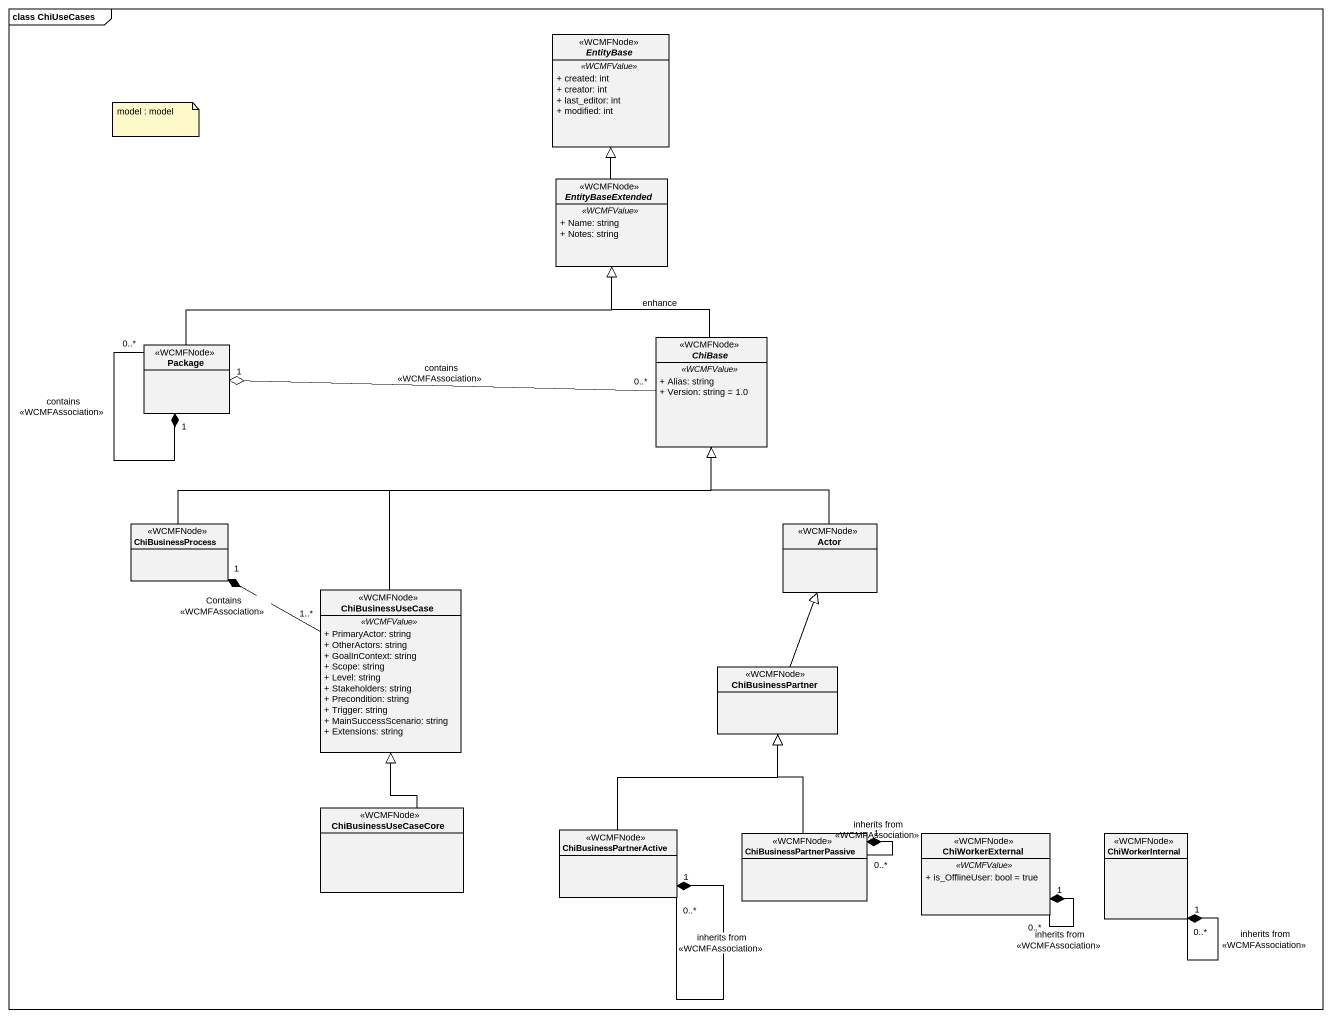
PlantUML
@startuml
mainframe class ChiUseCases
hide circle
hide empty members
skinparam classAttributeIconSize 0
abstract class EntityBase <<WCMFNode>> {
  .. <<WCMFValue>> ..
  + created: int
  + creator: int
  + last_editor: int
  + modified: int
}
abstract class EntityBaseExtended <<WCMFNode>> {
  .. <<WCMFValue>> ..
  + Name: string
  + Notes: string
}
class "Package" as Package_ <<WCMFNode>>
abstract class ChiBase <<WCMFNode>> {
  .. <<WCMFValue>> ..
  + Alias: string
  + Version: string = 1.0
}
class ChiBusinessProcess <<WCMFNode>>
class "Actor" as Actor_ <<WCMFNode>>
class ChiBusinessUseCase <<WCMFNode>> {
  .. <<WCMFValue>> ..
  + PrimaryActor: string
  + OtherActors: string
  + GoalInContext: string
  + Scope: string
  + Level: string
  + Stakeholders: string
  + Precondition: string
  + Trigger: string
  + MainSuccessScenario: string
  + Extensions: string
}
class ChiBusinessPartner <<WCMFNode>>
class ChiBusinessUseCaseCore <<WCMFNode>>
class ChiBusinessPartnerActive <<WCMFNode>>
class ChiBusinessPartnerPassive <<WCMFNode>>
class ChiWorkerExternal <<WCMFNode>> {
  .. <<WCMFValue>> ..
  + is_OfflineUser: bool = true
}
class ChiWorkerInternal <<WCMFNode>>
EntityBaseExtended -up-|> EntityBase
Package_ -right-|> EntityBaseExtended
Package_ "0..*" --* "1" Package_ : contains\n<<WCMFAssociation>>
Package_ "1" o-right- "0..*" ChiBase : contains\n<<WCMFAssociation>>
ChiBase -up-|> EntityBaseExtended : enhance
ChiBusinessProcess -right-|> ChiBase
Actor_ -up-|> ChiBase
ChiBusinessUseCase -up-|> ChiBase
ChiBusinessUseCase "1..*" -left-* "1" ChiBusinessProcess : Contains\n<<WCMFAssociation>>
ChiBusinessPartner -up-|> Actor_
ChiBusinessUseCaseCore -up-|> ChiBusinessUseCase
ChiBusinessPartnerActive -up-|> ChiBusinessPartner
ChiBusinessPartnerActive "0..*" --* "1" ChiBusinessPartnerActive : inherits from\n<<WCMFAssociation>>
ChiBusinessPartnerPassive -up-|> ChiBusinessPartner
ChiBusinessPartnerPassive "0..*" --* "1" ChiBusinessPartnerPassive : inherits from\n<<WCMFAssociation>>
ChiWorkerExternal "0..*" --* "1" ChiWorkerExternal : inherits from\n<<WCMFAssociation>>
ChiWorkerInternal "0..*" --* "1" ChiWorkerInternal : inherits from\n<<WCMFAssociation>>
note as N1
  model : model
end note
@enduml
